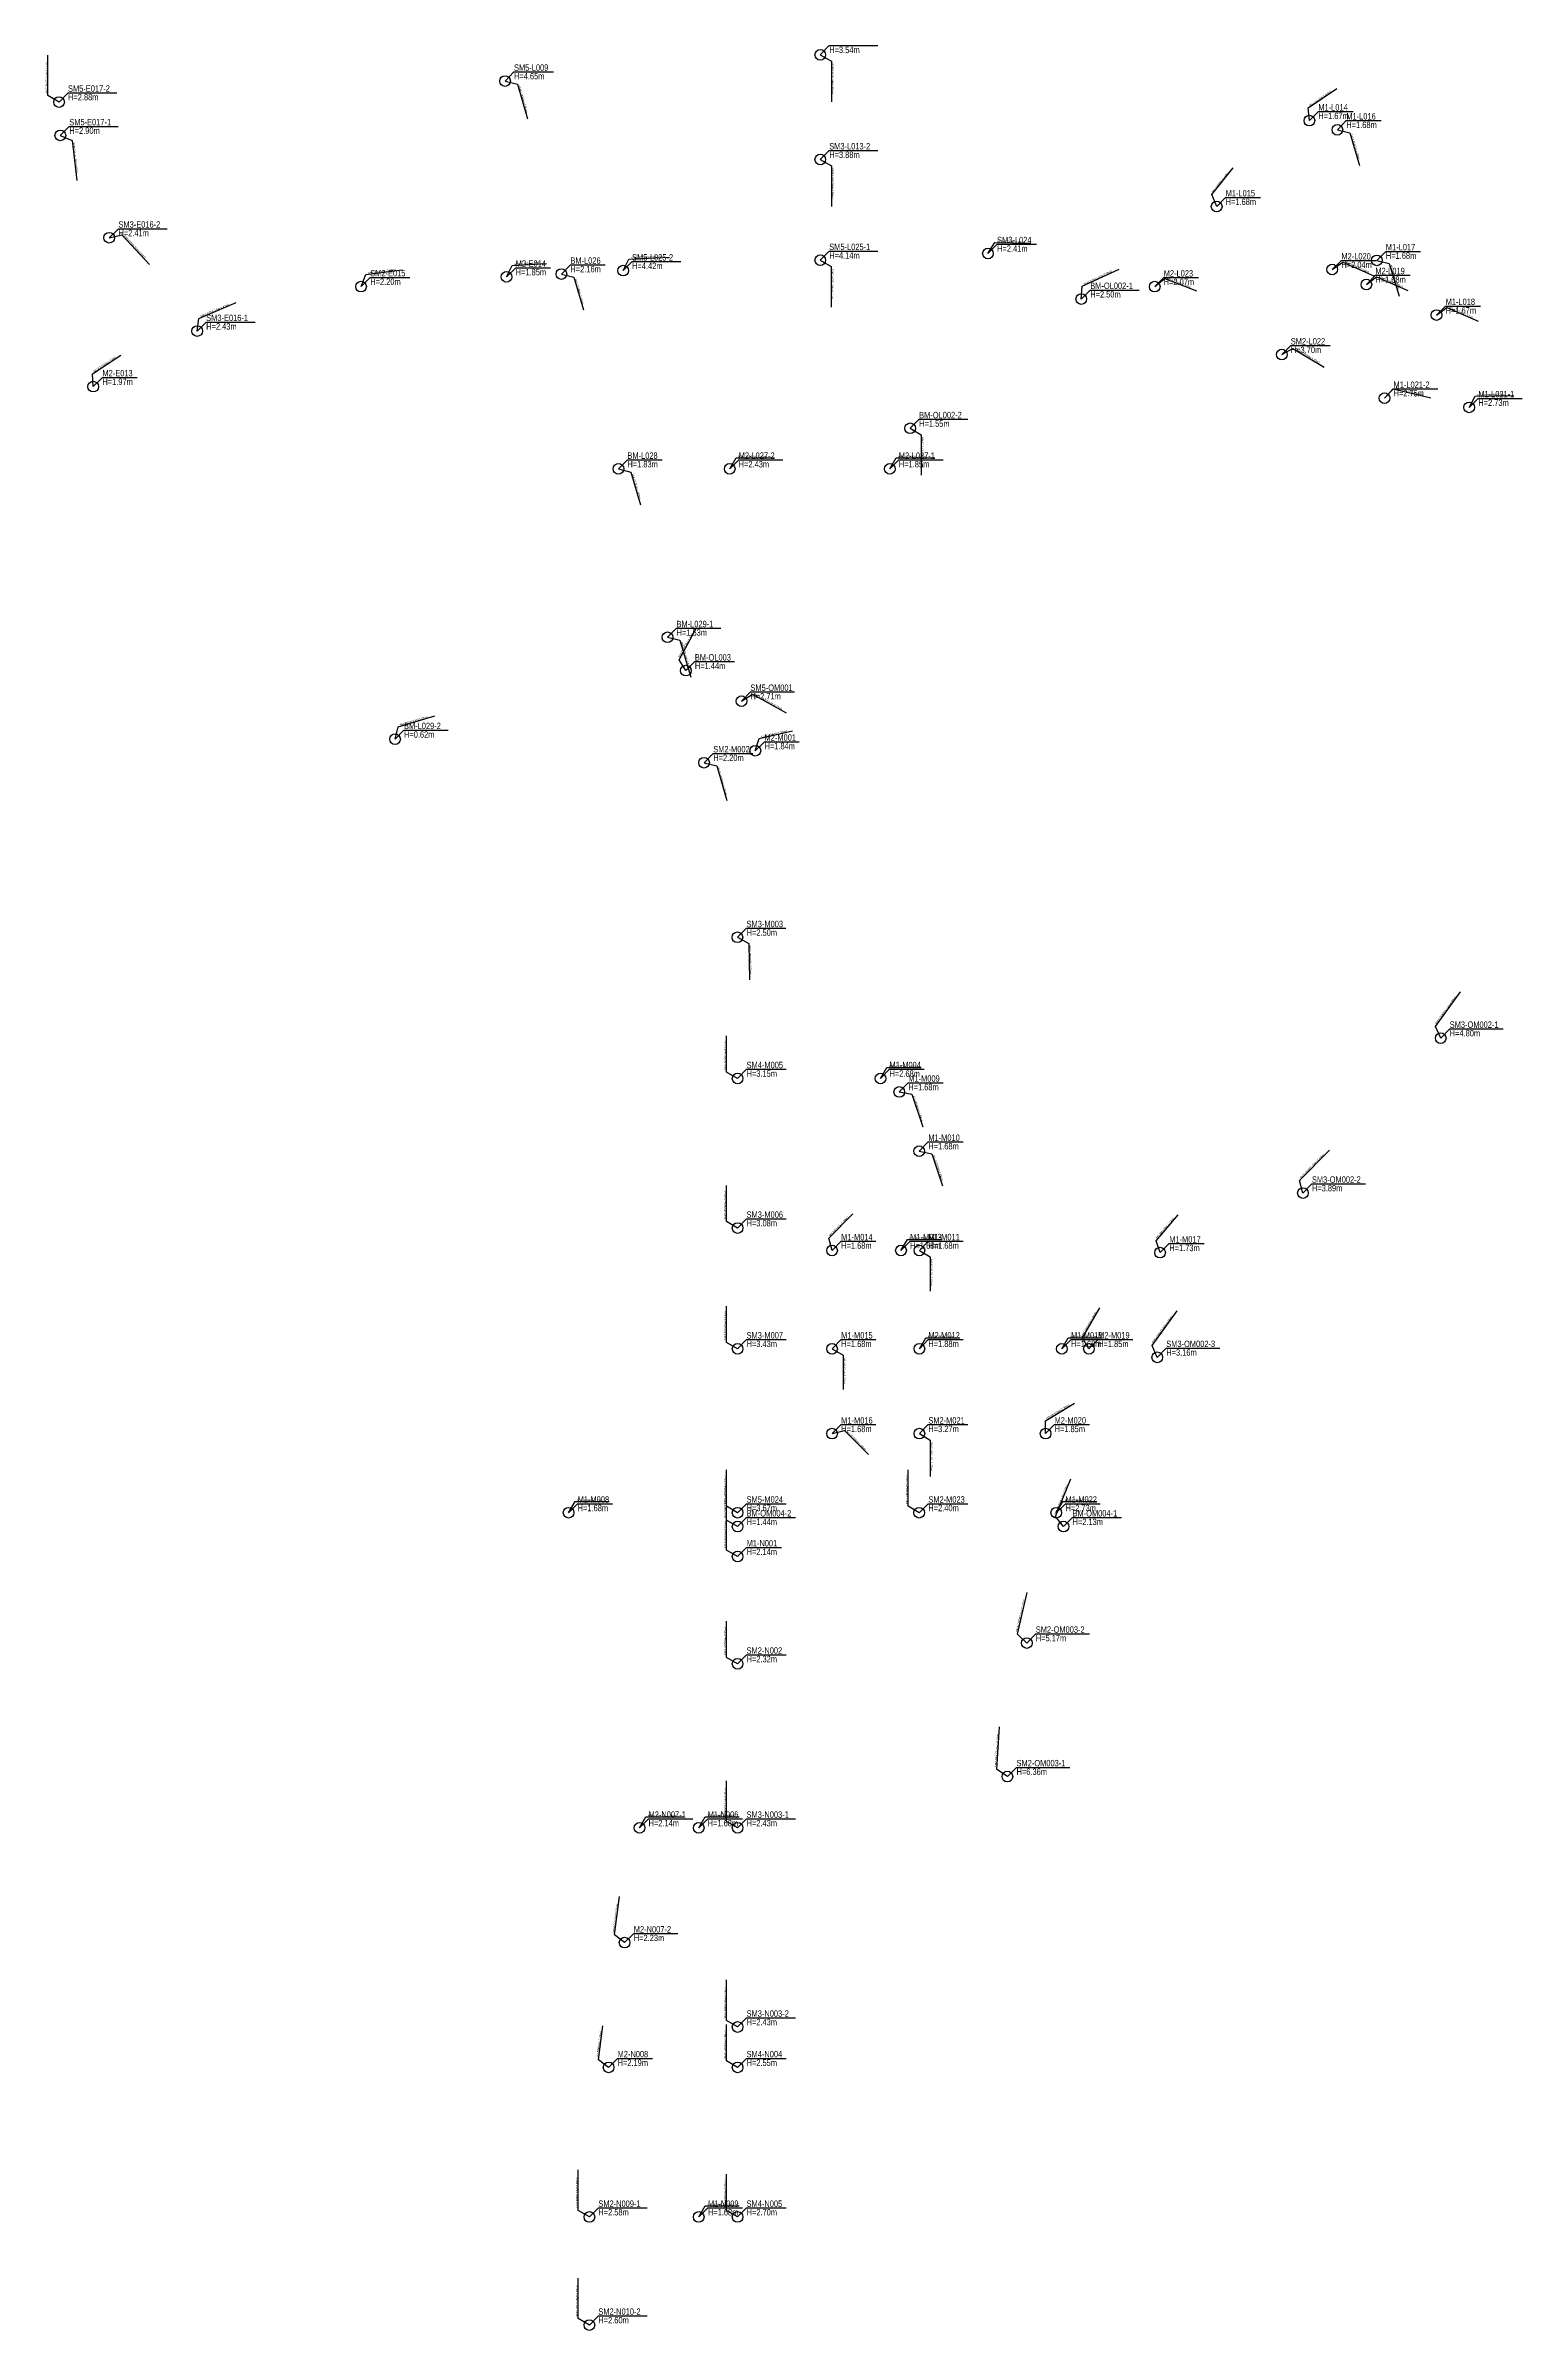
# Model space of a CAD drawing. Header units: millimetres. Extents: x -910 to 2851, y 385 to 4601.
# Drawn here: x 1774 to 2465, y 1439 to 2509 of the extents above; entities that cross this region are included whole.
import ezdxf

# ---------------------------------------------------------------- set-up
doc = ezdxf.new("R2010")
doc.units = ezdxf.units.MM
doc.layers.add('맨홀설명선', color=7, linetype='Continuous')
doc.layers.add('우수맨홀', color=193, linetype='Continuous')
doc.styles.get("Standard").update_dxf_attribs({"font": 'arial.ttf'})

msp = doc.modelspace()

# ---------------------------------------------------------------- linework, layer by layer
at = {"layer": '맨홀설명선', "color": 4}
for points in [[(2136.3, 2504.3), (2140.5, 2508.6), (2163.3, 2508.6)], [(1988.7, 2492), (1992.9, 2496.3), (2011.4, 2496.3)], [(1779.9, 2482.2), (1784.1, 2486.5), (1807, 2486.5)], [(1780.5, 2466.6), (1784.7, 2470.8), (1807.6, 2470.8)], [(2365.3, 2473.5), (2369.5, 2477.7), (2385.8, 2477.7)], [(2378.4, 2469.2), (2382.6, 2473.5), (2398.9, 2473.5)], [(2136.3, 2455.3), (2140.5, 2459.5), (2163.3, 2459.5)], [(2321.9, 2433.3), (2326.1, 2437.5), (2342.4, 2437.5)], [(1803.4, 2418.7), (1807.7, 2422.9), (1830.5, 2422.9)], [(2015.1, 2401.7), (2019.3, 2406), (2035.6, 2406)], [(2044, 2403.3), (2048.2, 2407.5), (2071, 2407.5)], [(2136.3, 2408.2), (2140.5, 2412.4), (2163.3, 2412.4)], [(2214.8, 2411.3), (2219.1, 2415.6), (2237.6, 2415.6)], [(2376, 2403.8), (2380.3, 2408), (2396.6, 2408)], [(2396.9, 2408.1), (2401.1, 2412.3), (2417.4, 2412.3)], [(1921.3, 2395.8), (1925.6, 2400.1), (1944.1, 2400.1)], [(1989.4, 2400.4), (1993.7, 2404.6), (2010, 2404.6)], [(2292.9, 2395.8), (2297.1, 2400), (2313.4, 2400)], [(2392, 2396.8), (2396.2, 2401.1), (2412.5, 2401.1)], [(2258.5, 2390), (2262.7, 2394.2), (2285.6, 2394.2)], [(2424.8, 2382.5), (2429.1, 2386.7), (2445.4, 2386.7)], [(1844.6, 2375), (1848.8, 2379.2), (1871.7, 2379.2)], [(2352.4, 2364), (2356.6, 2368.2), (2375.1, 2368.2)], [(1795.9, 2349), (1800.2, 2353.3), (1816.5, 2353.3)], [(2400.5, 2343.6), (2404.7, 2347.9), (2425.4, 2347.9)], [(2440.1, 2339.3), (2444.4, 2343.5), (2465, 2343.5)], [(2178.4, 2329.5), (2182.6, 2333.7), (2205.4, 2333.7)], [(2041.8, 2310.5), (2046, 2314.7), (2062.3, 2314.7)], [(2093.9, 2310.5), (2098.1, 2314.7), (2118.8, 2314.7)], [(2168.9, 2310.5), (2173.1, 2314.7), (2193.8, 2314.7)], [(2064.8, 2231.7), (2069, 2235.9), (2089.7, 2235.9)], [(2073.4, 2216.1), (2077.6, 2220.3), (2096.1, 2220.3)], [(2099.4, 2201.8), (2103.6, 2206.1), (2124.3, 2206.1)], [(1937.2, 2184), (1941.4, 2188.2), (1962.1, 2188.2)], [(2105.9, 2178.6), (2110.2, 2182.8), (2126.5, 2182.8)], [(2081.9, 2173), (2086.2, 2177.3), (2104.7, 2177.3)], [(2097.5, 2091.3), (2101.8, 2095.5), (2120.2, 2095.5)], [(2426.8, 2044.1), (2431, 2048.4), (2456, 2048.4)], [(2097.6, 2025.2), (2101.8, 2029.5), (2120.3, 2029.5)], [(2164.5, 2025.2), (2168.7, 2029.5), (2185, 2029.5)], [(2173.3, 2018.9), (2177.5, 2023.2), (2193.8, 2023.2)], [(2182.6, 1991.2), (2186.9, 1995.5), (2203.2, 1995.5)], [(2362.3, 1971.6), (2366.5, 1975.9), (2391.6, 1975.9)], [(2097.6, 1955.2), (2101.8, 1959.5), (2120.3, 1959.5)], [(2141.8, 1944.7), (2146.1, 1949), (2162.3, 1949)], [(2174.1, 1944.7), (2178.4, 1949), (2194.6, 1949)], [(2182.7, 1944.7), (2186.9, 1949), (2203.2, 1949)], [(2295.4, 1943.7), (2299.7, 1947.9), (2316, 1947.9)], [(2097.6, 1898.7), (2101.8, 1903), (2120.3, 1903)], [(2141.8, 1898.7), (2146.1, 1903), (2162.3, 1903)], [(2182.7, 1898.7), (2186.9, 1903), (2203.2, 1903)], [(2249.4, 1898.7), (2253.7, 1903), (2270, 1903)], [(2262.1, 1898.7), (2266.4, 1903), (2282.7, 1903)], [(2294.1, 1894.7), (2298.3, 1899), (2323.4, 1899)], [(2141.8, 1859), (2146.1, 1863.2), (2162.3, 1863.2)], [(2182.7, 1859), (2186.9, 1863.2), (2205.4, 1863.2)], [(2241.8, 1859), (2246, 1863.2), (2262.3, 1863.2)], [(2018.5, 1822), (2022.7, 1826.2), (2039, 1826.2)], [(2097.6, 1822), (2101.8, 1826.2), (2120.3, 1826.2)], [(2097.6, 1815.5), (2101.8, 1819.7), (2124.7, 1819.7)], [(2182.6, 1822), (2186.9, 1826.2), (2205.4, 1826.2)], [(2246.8, 1822), (2251.1, 1826.2), (2267.4, 1826.2)], [(2250.2, 1815.5), (2254.4, 1819.7), (2277.3, 1819.7)], [(2097.6, 1801.5), (2101.8, 1805.7), (2118.1, 1805.7)], [(2233, 1761), (2237.2, 1765.3), (2262.3, 1765.3)], [(2097.6, 1751.3), (2101.8, 1755.5), (2120.3, 1755.5)], [(2223.9, 1698.5), (2228.2, 1702.8), (2253.2, 1702.8)], [(2051.7, 1674.5), (2055.9, 1678.7), (2076.6, 1678.7)], [(2079.4, 1674.5), (2083.6, 1678.7), (2099.9, 1678.7)], [(2097.6, 1674.5), (2101.8, 1678.7), (2124.7, 1678.7)], [(2044.7, 1620.8), (2049, 1625), (2069.6, 1625)], [(2097.6, 1581.3), (2101.8, 1585.6), (2124.7, 1585.6)], [(2037.2, 1562.4), (2041.4, 1566.6), (2057.7, 1566.6)], [(2097.6, 1562.4), (2101.8, 1566.6), (2120.3, 1566.6)], [(2028.2, 1492.4), (2032.4, 1496.6), (2055.2, 1496.6)], [(2079.4, 1492.4), (2083.7, 1496.6), (2099.9, 1496.6)], [(2097.6, 1492.4), (2101.8, 1496.6), (2120.3, 1496.6)], [(2028.2, 1441.8), (2032.4, 1446.1), (2055.2, 1446.1)]]:
    msp.add_lwpolyline(points, dxfattribs=at)
at = {"layer": '우수맨홀'}
for p, q in [((1774.7, 2485.2), (1774.7, 2504.2)), ((2136.3, 2504.3), (2141.5, 2501.3)), ((1988.7, 2492), (1994.5, 2490.6)), ((2141.5, 2501.3), (2141.5, 2482.3)), ((1779.9, 2482.2), (1774.7, 2485.2)), ((1994.5, 2490.6), (1999.3, 2474.3)), ((2364.8, 2479.5), (2378.1, 2488.5)), ((2365.3, 2473.5), (2364.8, 2479.5)), ((1780.5, 2466.6), (1786, 2464.2)), ((1786, 2464.2), (1788.2, 2445.4)), ((2378.4, 2469.2), (2384.2, 2467.8)), ((2384.2, 2467.8), (2388.8, 2452.5)), ((2136.3, 2455.3), (2141.5, 2452.3)), ((2141.5, 2452.3), (2141.5, 2433.3)), ((2319.6, 2438.9), (2329.6, 2451.4)), ((2321.9, 2433.3), (2319.6, 2438.9)), ((1803.4, 2418.7), (1809.3, 2420)), ((1809.3, 2420), (1822.3, 2406.2)), ((2214.8, 2411.3), (2218, 2416.4)), ((2218, 2416.4), (2234.9, 2416.1)), ((1992.1, 2405.7), (2008.1, 2406.6)), ((2044, 2403.3), (2046.7, 2408.6)), ((2046.7, 2408.6), (2065.7, 2409.6)), ((2136.3, 2408.2), (2141.4, 2405.2)), ((2376, 2403.8), (2380.9, 2407.3)), ((2380.9, 2407.3), (2395.5, 2400.9)), ((2396.9, 2408.1), (2402.7, 2406.7)), ((2402.7, 2406.7), (2407.3, 2391.4)), ((1921.3, 2395.8), (1923.6, 2401.4)), ((1923.6, 2401.4), (1940.5, 2403.6)), ((1989.4, 2400.4), (1992.1, 2405.7)), ((2015.1, 2401.7), (2020.9, 2400.3)), ((2020.9, 2400.3), (2025.4, 2384.9)), ((2141.4, 2405.2), (2141.4, 2386.2)), ((2258.5, 2390), (2259, 2396)), ((2259, 2396), (2276.2, 2404)), ((2292.9, 2395.8), (2297.6, 2399.6)), ((2297.6, 2399.6), (2312.5, 2393.8)), ((2392, 2396.8), (2396.8, 2400.4)), ((2396.8, 2400.4), (2411.4, 2394)), ((1845.3, 2380.9), (1862.9, 2388.3)), ((2424.8, 2382.5), (2429.7, 2386)), ((2429.7, 2386), (2444.3, 2379.6)), ((1844.6, 2375), (1845.3, 2380.9)), ((1795.6, 2355), (1808.9, 2363.8)), ((2352.4, 2364), (2357.6, 2366.9)), ((2357.6, 2366.9), (2372.2, 2358.1)), ((1795.9, 2349), (1795.6, 2355)), ((2400.5, 2343.6), (2404.6, 2348)), ((2404.6, 2348), (2422.1, 2343.8)), ((2440.1, 2339.3), (2443, 2344.5)), ((2443, 2344.5), (2461, 2344.8)), ((2178.4, 2329.5), (2183.6, 2326.5)), ((2183.6, 2326.5), (2183.6, 2307.5)), ((2041.8, 2310.5), (2047.6, 2309)), ((2093.9, 2310.5), (2096.9, 2315.7)), ((2096.9, 2315.7), (2114.9, 2315.7)), ((2168.9, 2310.5), (2171.9, 2315.7)), ((2171.9, 2315.7), (2189.9, 2315.7)), ((2047.6, 2309), (2052.1, 2293.7)), ((2070.2, 2221.2), (2078.4, 2236.1)), ((2064.8, 2231.7), (2070.6, 2230.3)), ((2070.6, 2230.3), (2075.7, 2213)), ((2073.4, 2216.1), (2070.2, 2221.2)), ((2099.4, 2201.8), (2104.5, 2205)), ((2104.5, 2205), (2120.3, 2196.3)), ((1938.6, 2189.8), (1955.9, 2194.9)), ((1937.2, 2184), (1938.6, 2189.8)), ((2105.9, 2178.6), (2107.7, 2184.3)), ((2107.7, 2184.3), (2123.3, 2187.9)), ((2081.9, 2173), (2087.8, 2171.6)), ((2087.8, 2171.6), (2092.5, 2155.3)), ((2097.5, 2091.3), (2102.8, 2088.4)), ((2102.8, 2088.4), (2103.1, 2071.4)), ((2424.3, 2049.6), (2436.1, 2065.8)), ((2092.4, 2028.2), (2092.4, 2045.2)), ((2426.8, 2044.1), (2424.3, 2049.6)), ((2097.6, 2025.2), (2092.4, 2028.2)), ((2164.5, 2025.2), (2167.5, 2030.4)), ((2167.5, 2030.4), (2183.5, 2030.4)), ((2173.3, 2018.9), (2179.2, 2017.8)), ((2179.2, 2017.8), (2184.3, 2002.6)), ((2182.6, 1991.2), (2188.5, 1990)), ((2188.5, 1990), (2193.6, 1974.9)), ((2360.7, 1977.4), (2374.7, 1991.7)), ((2092.4, 1958.2), (2092.4, 1975.2)), ((2362.3, 1971.6), (2360.7, 1977.4)), ((2097.6, 1955.2), (2092.4, 1958.2)), ((2140.3, 1950.5), (2151.6, 1961.8)), ((2293.5, 1949.3), (2303.9, 1961.4)), ((2141.8, 1944.7), (2140.3, 1950.5)), ((2174.1, 1944.7), (2177.1, 1949.9)), ((2177.1, 1949.9), (2193.1, 1949.9)), ((2295.4, 1943.7), (2293.5, 1949.3)), ((2182.7, 1944.7), (2187.8, 1941.7)), ((2187.8, 1941.7), (2187.8, 1925.7)), ((2092.4, 1901.7), (2092.4, 1918.7)), ((2259.1, 1903.9), (2267.2, 1917.8)), ((2291.7, 1900.2), (2303.4, 1916.4)), ((2182.7, 1898.7), (2185.7, 1903.9)), ((2185.7, 1903.9), (2201.7, 1903.9)), ((2249.4, 1898.7), (2252.4, 1903.9)), ((2252.4, 1903.9), (2268.4, 1903.9)), ((2262.1, 1898.7), (2259.1, 1903.9)), ((2097.6, 1898.7), (2092.4, 1901.7)), ((2141.8, 1898.7), (2147, 1895.7)), ((2147, 1895.7), (2147, 1879.7)), ((2294.1, 1894.7), (2291.7, 1900.2)), ((2241.7, 1865), (2255.3, 1873.3)), ((2141.8, 1859), (2147.6, 1860.5)), ((2147.6, 1860.5), (2158.9, 1849.2)), ((2241.8, 1859), (2241.7, 1865)), ((2182.7, 1859), (2187.8, 1856)), ((2187.8, 1856), (2187.8, 1839)), ((2092.4, 1825), (2092.4, 1842)), ((2177.5, 1825), (2177.5, 1842)), ((2092.4, 1818.5), (2092.4, 1837.5)), ((2246.5, 1820.2), (2253.6, 1837.8)), ((2018.5, 1822), (2021.5, 1827.2)), ((2021.5, 1827.2), (2037.5, 1827.2)), ((2097.6, 1822), (2092.4, 1825)), ((2092.4, 1804.5), (2092.4, 1820.5)), ((2097.6, 1815.5), (2092.4, 1818.5)), ((2182.6, 1822), (2177.5, 1825)), ((2250.2, 1815.5), (2246.5, 1820.2)), ((2246.8, 1822), (2249.8, 1827.2)), ((2249.8, 1827.2), (2265.8, 1827.2)), ((2097.6, 1801.5), (2092.4, 1804.5)), ((2228.6, 1765.1), (2233.2, 1784.6)), ((2092.4, 1754.3), (2092.4, 1771.3)), ((2233, 1761), (2228.6, 1765.1)), ((2097.6, 1751.3), (2092.4, 1754.3)), ((2218.9, 1701.8), (2220.2, 1721.8)), ((2223.9, 1698.5), (2218.9, 1701.8)), ((2092.4, 1677.5), (2092.4, 1696.5)), ((2051.7, 1674.5), (2054.7, 1679.7)), ((2054.7, 1679.7), (2072.7, 1679.7)), ((2079.4, 1674.5), (2082.4, 1679.7)), ((2082.4, 1679.7), (2098.4, 1679.7)), ((2097.6, 1674.5), (2092.4, 1677.5)), ((2040, 1624.4), (2042.3, 1642.3)), ((2044.7, 1620.8), (2040, 1624.4)), ((2092.4, 1584.3), (2092.4, 1603.3)), ((2097.6, 1581.3), (2092.4, 1584.3)), ((2032.4, 1566), (2034.5, 1581.9)), ((2092.4, 1565.4), (2092.4, 1582.4)), ((2037.2, 1562.4), (2032.4, 1566)), ((2097.6, 1562.4), (2092.4, 1565.4)), ((2023, 1495.4), (2023, 1514.4)), ((2092.4, 1495.4), (2092.4, 1512.4)), ((2079.4, 1492.4), (2082.4, 1497.6)), ((2082.4, 1497.6), (2098.4, 1497.6)), ((2028.2, 1492.4), (2023, 1495.4)), ((2097.6, 1492.4), (2092.4, 1495.4)), ((2023, 1444.8), (2023, 1463.8)), ((2028.2, 1441.8), (2023, 1444.8))]:
    msp.add_line(p, q, dxfattribs=at)
for centre in [(2136.3, 2504.3), (1988.7, 2492), (1779.9, 2482.2), (2365.3, 2473.5), (2378.4, 2469.2), (1780.5, 2466.6), (2136.3, 2455.3), (2321.9, 2433.3), (1803.4, 2418.7), (2044, 2403.3), (2136.3, 2408.2), (2214.8, 2411.3), (2376, 2403.8), (2396.9, 2408.1), (1921.3, 2395.8), (1989.4, 2400.4), (2015.1, 2401.7), (2292.9, 2395.8), (2392, 2396.8), (2258.5, 2390), (2424.8, 2382.5), (1844.6, 2375), (2352.4, 2364), (1795.9, 2349), (2400.5, 2343.6), (2440.1, 2339.3), (2178.4, 2329.5), (2041.8, 2310.5), (2093.9, 2310.5), (2168.9, 2310.5), (2064.8, 2231.7), (2073.4, 2216.1), (2099.4, 2201.8), (1937.2, 2184), (2081.9, 2173), (2105.9, 2178.6), (2097.5, 2091.3), (2426.8, 2044.1), (2097.6, 2025.2), (2164.5, 2025.2), (2173.3, 2018.9), (2182.6, 1991.2), (2362.3, 1971.6), (2097.6, 1955.2), (2141.8, 1944.7), (2174.1, 1944.7), (2182.7, 1944.7), (2295.4, 1943.7), (2097.6, 1898.7), (2141.8, 1898.7), (2182.7, 1898.7), (2249.4, 1898.7), (2262.1, 1898.7), (2294.1, 1894.7), (2141.8, 1859), (2182.7, 1859), (2241.8, 1859), (2018.5, 1822), (2097.6, 1822), (2097.6, 1815.5), (2182.6, 1822), (2246.8, 1822), (2250.2, 1815.5), (2097.6, 1801.5), (2097.6, 1751.3), (2233, 1761), (2223.9, 1698.5), (2051.7, 1674.5), (2079.4, 1674.5), (2097.6, 1674.5), (2044.7, 1620.8), (2097.6, 1581.3), (2037.2, 1562.4), (2097.6, 1562.4), (2028.2, 1492.4), (2079.4, 1492.4), (2097.6, 1492.4), (2028.2, 1441.8)]:
    msp.add_circle(centre, 2.5, dxfattribs=at)

# ---------------------------------------------------------------- texts
at = {"layer": '맨홀설명선', "color": 4, "width": 0.8}
for s, p in [('H=3.54m', (2140.5, 2505.1)), ('SM5-L009', (1992.9, 2496.8)), ('H=4.65m', (1992.9, 2492.8)), ('SM5-E017-2', (1784.1, 2487)), ('H=2.88m', (1784.1, 2483)), ('M1-L014', (2369.5, 2478.2)), ('SM5-E017-1', (1784.7, 2471.3)), ('H=2.90m', (1784.7, 2467.3)), ('H=1.67m', (2369.5, 2474.2)), ('M1-L016', (2382.6, 2474)), ('H=1.68m', (2382.6, 2470)), ('SM3-L013-2', (2140.5, 2460)), ('H=3.88m', (2140.5, 2456)), ('M1-L015', (2326.1, 2438)), ('H=1.68m', (2326.1, 2434)), ('SM3-E016-2', (1807.7, 2423.4)), ('H=2.41m', (1807.7, 2419.4)), ('SM3-L024', (2219.1, 2416.1)), ('M2-E014', (1993.7, 2405.1)), ('BM-L026', (2019.3, 2406.5)), ('SM5-L025-2', (2048.2, 2408)), ('H=4.42m', (2048.2, 2404)), ('SM5-L025-1', (2140.5, 2412.9)), ('H=4.14m', (2140.5, 2408.9)), ('H=2.41m', (2219.1, 2412.1)), ('M2-L020', (2380.3, 2408.5)), ('H=2.04m', (2380.3, 2404.5)), ('M1-L017', (2401.1, 2412.8)), ('H=1.68m', (2401.1, 2408.8)), ('SM2-E015', (1925.6, 2400.6)), ('H=2.20m', (1925.6, 2396.6)), ('H=1.85m', (1993.7, 2401.1)), ('H=2.16m', (2019.3, 2402.5)), ('BM-OL002-1', (2262.7, 2394.7)), ('M2-L023', (2297.1, 2400.5)), ('H=2.07m', (2297.1, 2396.5)), ('M2-L019', (2396.2, 2401.6)), ('H=1.68m', (2396.2, 2397.6)), ('H=2.50m', (2262.7, 2390.7)), ('M1-L018', (2429.1, 2387.2)), ('H=1.67m', (2429.1, 2383.2)), ('SM3-E016-1', (1848.8, 2379.7)), ('H=2.43m', (1848.8, 2375.7)), ('SM2-L022', (2356.6, 2368.7)), ('H=3.70m', (2356.6, 2364.7)), ('M2-E013', (1800.2, 2353.8)), ('H=1.97m', (1800.2, 2349.8)), ('M1-L021-2', (2404.7, 2348.4)), ('H=2.75m', (2404.7, 2344.4)), ('M1-L021-1', (2444.4, 2344)), ('H=2.73m', (2444.4, 2340)), ('BM-OL002-2', (2182.6, 2334.2)), ('H=1.55m', (2182.6, 2330.2)), ('BM-L028', (2046, 2315.2)), ('H=1.83m', (2046, 2311.2)), ('M2-L027-2', (2098.1, 2315.2)), ('H=2.43m', (2098.1, 2311.2)), ('M2-L027-1', (2173.1, 2315.2)), ('H=1.85m', (2173.1, 2311.2)), ('BM-L029-1', (2069, 2236.4)), ('H=1.53m', (2069, 2232.4)), ('BM-OL003', (2077.6, 2220.8)), ('H=1.44m', (2077.6, 2216.8)), ('SM5-OM001', (2103.6, 2206.6)), ('H=2.71m', (2103.6, 2202.6)), ('BM-L029-2', (1941.4, 2188.7)), ('H=0.62m', (1941.4, 2184.7)), ('M2-M001', (2110.2, 2183.3)), ('H=1.84m', (2110.2, 2179.3)), ('SM2-M002', (2086.2, 2177.8)), ('H=2.20m', (2086.2, 2173.8)), ('SM3-M003', (2101.8, 2096)), ('H=2.50m', (2101.8, 2092)), ('SM3-OM002-1', (2431, 2048.9)), ('H=4.80m', (2431, 2044.9)), ('SM4-M005', (2101.8, 2030)), ('M1-M004', (2168.7, 2030)), ('H=3.15m', (2101.8, 2026)), ('H=2.68m', (2168.7, 2026)), ('M1-M009', (2177.5, 2023.7)), ('H=1.68m', (2177.5, 2019.7)), ('M1-M010', (2186.9, 1996)), ('H=1.68m', (2186.9, 1992)), ('SM3-OM002-2', (2366.5, 1976.4)), ('H=3.89m', (2366.5, 1972.4)), ('SM3-M006', (2101.8, 1960)), ('H=3.08m', (2101.8, 1956)), ('M1-M014', (2146.1, 1949.5)), ('H=1.68m', (2146.1, 1945.5)), ('M1-M013', (2178.4, 1949.5)), ('H=1.68m', (2178.4, 1945.5)), ('M1-M011', (2186.9, 1949.5)), ('H=1.68m', (2186.9, 1945.5)), ('M1-M017', (2299.7, 1948.4)), ('H=1.73m', (2299.7, 1944.4)), ('SM3-M007', (2101.8, 1903.5)), ('M1-M015', (2146.1, 1903.5)), ('M2-M012', (2186.9, 1903.5)), ('M1-M018', (2253.7, 1903.5)), ('M2-M019', (2266.4, 1903.5)), ('H=3.43m', (2101.8, 1899.5)), ('H=1.68m', (2146.1, 1899.5)), ('H=1.88m', (2186.9, 1899.5)), ('H=1.68m', (2253.7, 1899.5)), ('H=1.85m', (2266.4, 1899.5)), ('SM3-OM002-3', (2298.3, 1899.5)), ('H=3.16m', (2298.3, 1895.5)), ('M1-M016', (2146.1, 1863.7)), ('H=1.68m', (2146.1, 1859.7)), ('SM2-M021', (2186.9, 1863.7)), ('H=3.27m', (2186.9, 1859.7)), ('M2-M020', (2246, 1863.7)), ('H=1.85m', (2246, 1859.7)), ('M1-M008', (2022.7, 1826.7)), ('SM5-M024', (2101.8, 1826.7)), ('SM2-M023', (2186.9, 1826.7)), ('M1-M022', (2251.1, 1826.7)), ('H=1.68m', (2022.7, 1822.7)), ('H=3.67m', (2101.8, 1822.7)), ('BM-OM004-2', (2101.8, 1820.2)), ('H=1.44m', (2101.8, 1816.2)), ('H=2.40m', (2186.9, 1822.7)), ('H=2.73m', (2251.1, 1822.7)), ('BM-OM004-1', (2254.4, 1820.2)), ('H=2.13m', (2254.4, 1816.2)), ('M1-N001', (2101.8, 1806.2)), ('H=2.14m', (2101.8, 1802.2)), ('SM2-OM003-2', (2237.2, 1765.8)), ('H=5.17m', (2237.2, 1761.8)), ('SM2-N002', (2101.8, 1756)), ('H=2.32m', (2101.8, 1752)), ('SM2-OM003-1', (2228.2, 1703.3)), ('H=6.36m', (2228.2, 1699.3)), ('M2-N007-1', (2055.9, 1679.2)), ('M1-N006', (2083.6, 1679.2)), ('SM3-N003-1', (2101.8, 1679.2)), ('H=2.14m', (2055.9, 1675.2)), ('H=1.68m', (2083.6, 1675.2)), ('H=2.43m', (2101.8, 1675.2)), ('M2-N007-2', (2049, 1625.5)), ('H=2.23m', (2049, 1621.5)), ('SM3-N003-2', (2101.8, 1586.1)), ('H=2.43m', (2101.8, 1582.1)), ('M2-N008', (2041.4, 1567.1)), ('H=2.19m', (2041.4, 1563.1)), ('SM4-N004', (2101.8, 1567.1)), ('H=2.55m', (2101.8, 1563.1)), ('SM2-N009-1', (2032.4, 1497.1)), ('M1-N009', (2083.7, 1497.1)), ('SM4-N005', (2101.8, 1497.1)), ('H=2.58m', (2032.4, 1493.1)), ('H=1.68m', (2083.7, 1493.1)), ('H=2.70m', (2101.8, 1493.1)), ('SM2-N010-2', (2032.4, 1446.6)), ('H=2.60m', (2032.4, 1442.6))]:
    msp.add_text(s, height=3, dxfattribs=at).set_placement(p)
at = {"layer": '우수맨홀'}
for s, rotation, p in [('SM5-E017-2(H=2.88m)', 90, (1774.7, 2486.2)), ('SM3-L013-1(H=3.54m)', 270, (2141.5, 2500.3)), ('SM5-L009(H=4.65m)', 286.2939, (1994.8, 2489.7)), ('M1-L014(H=1.67m)', 34.0854, (2365.7, 2480)), ('SM5-E017-1(H=2.90m)', 276.8344, (1786.1, 2463.2)), ('M1-L016(H=1.68m)', 286.8351, (2384.5, 2466.9)), ('SM3-L013-2(H=3.88m)', 270, (2141.5, 2451.3)), ('M1-L015(H=1.68m)', 51.5435, (2320.3, 2439.6)), ('SM3-E016-2(H=2.41m)', 313.2877, (1810, 2419.3)), ('SM3-L024(H=2.41m)', 358.7238, (2219, 2416.4)), ('M2-E014(H=1.85m)', 3.0359, (1993.1, 2405.8)), ('SM5-L025-2(H=4.42m)', 3.0359, (2047.7, 2408.7)), ('M2-L020(H=2.04m)', 336.4331, (2381.8, 2406.9)), ('M1-L017(H=1.68m)', 286.8351, (2403, 2405.8)), ('SM2-E015(H=2.20m)', 7.5708, (1924.6, 2401.5)), ('BM-L026(H=2.16m)', 286.2939, (2021.2, 2399.3)), ('SM5-L025-1(H=4.14m)', 270, (2141.4, 2404.2)), ('BM-OL002-1(H=2.50m)', 25.0375, (2259.9, 2396.4)), ('M2-L023(H=2.07m)', 338.7948, (2298.5, 2399.2)), ('M2-L019(H=1.68m)', 336.4331, (2397.7, 2400)), ('SM3-E016-1(H=2.43m)', 22.8039, (1846.3, 2381.3)), ('M1-L018(H=1.67m)', 336.4331, (2430.6, 2385.6)), ('M2-E013(H=1.97m)', 33.3539, (1796.4, 2355.6)), ('SM2-L022(H=3.70m)', 329.0275, (2358.5, 2366.4)), ('M1-L021-2(H=2.75m)', 346.4763, (2405.6, 2347.7)), ('M1-L021-1(H=2.73m)', 0.9816, (2444, 2344.5)), ('BM-OL002-2(H=1.55m)', 270, (2183.6, 2325.5)), ('BM-L028(H=1.83m)', 286.2939, (2047.9, 2308.1)), ('BM-OL003(H=1.44m)', 61.2939, (2070.7, 2222.1)), ('BM-L029-1(H=1.53m)', 286.2939, (2070.9, 2229.3)), ('SM5-OM001(H=2.71m)', 331.2939, (2105.4, 2204.5)), ('BM-L029-2(H=0.62m)', 16.2939, (1939.6, 2190.1)), ('M2-M001(H=1.84m)', 13.0338, (2108.7, 2184.5)), ('SM2-M002(H=2.20m)', 286.2939, (2088, 2170.6)), ('SM3-M003(H=2.50m)', 271.1605, (2102.8, 2087.4)), ('SM3-OM002-1(H=4.80m)', 54.0213, (2424.9, 2050.4)), ('SM4-M005(H=3.15m)', 90, (2092.4, 2029.2)), ('M1-M009(H=1.68m)', 288.6505, (2179.5, 2016.8)), ('M1-M010(H=1.68m)', 288.6505, (2188.9, 1989.1)), ('SM3-OM002-2(H=3.89m)', 45.6566, (2361.4, 1978.1)), ('SM3-M006(H=3.08m)', 90, (2092.4, 1959.2)), ('M1-M014(H=1.68m)', 45, (2141, 1951.2)), ('M1-M017(H=1.73m)', 49.1691, (2294.1, 1950.1)), ('M1-M011(H=1.68m)', 270, (2187.8, 1940.7)), ('SM3-M007(H=3.43m)', 90, (2092.4, 1902.7)), ('M2-M019(H=1.85m)', 59.8738, (2259.6, 1904.8)), ('SM3-OM002-3(H=3.16m)', 53.9834, (2292.2, 1901)), ('M1-M015(H=1.68m)', 270, (2147, 1894.7)), ('M2-M020(H=1.85m)', 31.3082, (2242.5, 1865.5)), ('M1-M016(H=1.68m)', 315, (2148.3, 1859.8)), ('SM2-M021(H=3.27m)', 270, (2187.8, 1855)), ('SM5-M024(H=3.67m)', 90, (2092.4, 1826)), ('SM2-M023(H=2.40m)', 90, (2177.5, 1826)), ('BM-OM004-2(H=1.44m)', 90, (2092.4, 1819.5)), ('BM-OM004-1(H=2.13m)', 68.0505, (2246.9, 1821.1)), ('M1-N001(H=2.14m)', 90, (2092.4, 1805.5)), ('SM2-OM003-2(H=5.17m)', 76.9017, (2228.8, 1766.1)), ('SM2-N002(H=2.32m)', 90, (2092.4, 1755.3)), ('SM2-OM003-1(H=6.36m)', 86.2296, (2219, 1702.8)), ('SM3-N003-1(H=2.43m)', 90, (2092.4, 1678.5)), ('M2-N007-2(H=2.23m)', 82.6088, (2040.1, 1625.4)), ('SM3-N003-2(H=2.43m)', 90, (2092.4, 1585.3)), ('M2-N008(H=2.19m)', 82.6088, (2032.5, 1567)), ('SM4-N004(H=2.55m)', 90, (2092.4, 1566.4)), ('SM2-N009-1(H=2.58m)', 90, (2023, 1496.4)), ('SM4-N005(H=2.70m)', 90, (2092.4, 1496.4)), ('SM2-N010-2(H=2.60m)', 90, (2023, 1445.8))]:
    msp.add_text(s, height=1, rotation=rotation, dxfattribs=at).set_placement(p)
for s, p in [('M2-L027-2(H=2.43m)', (2097.9, 2315.7)), ('M2-L027-1(H=1.85m)', (2172.9, 2315.7)), ('M1-M004(H=2.68m)', (2168.5, 2030.4)), ('M1-M013(H=1.68m)', (2178.1, 1949.9)), ('M2-M012(H=1.88m)', (2186.7, 1903.9)), ('M1-M018(H=1.68m)', (2253.4, 1903.9)), ('M1-M008(H=1.68m)', (2022.5, 1827.2)), ('M1-M022(H=2.73m)', (2250.8, 1827.2)), ('M2-N007-1(H=2.14m)', (2055.7, 1679.7)), ('M1-N006(H=1.68m)', (2083.4, 1679.7)), ('M1-N009(H=1.68m)', (2083.4, 1497.6))]:
    msp.add_text(s, height=1, dxfattribs=at).set_placement(p)

doc.saveas('drawing.dxf')
